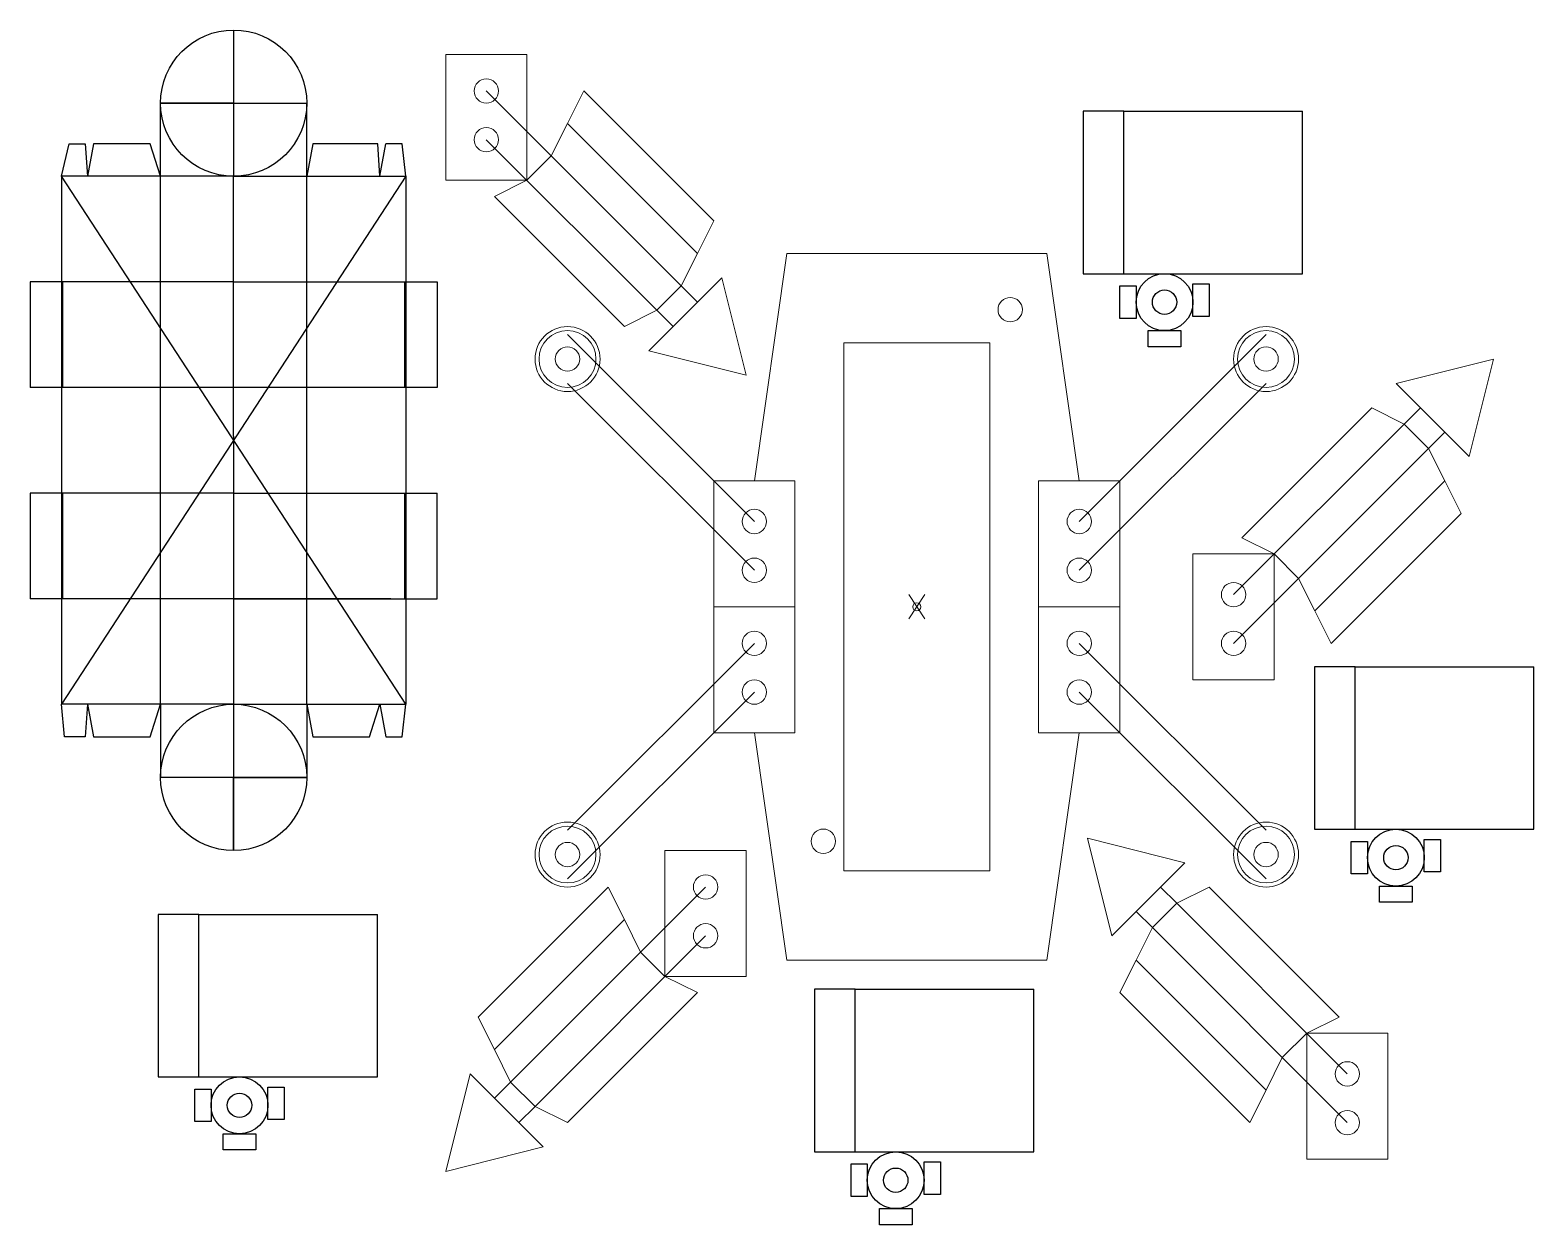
# Model space of a CAD drawing. Header units: millimetres. Extents: x -63 to 122, y -33 to 114.
import ezdxf

# ---------------------------------------------------------------- set-up
doc = ezdxf.new("R2010")
doc.units = ezdxf.units.MM
doc.layers.get('0').update_dxf_attribs({"lineweight": 25, "true_color": 0xffffff})
doc.layers.add('drill', color=7, linetype='Continuous', lineweight=5, true_color=0x000000)

# ---------------------------------------------------------------- blocks, each defined once
blk = doc.blocks.new('18640')
for p, q in [((58.27, 78), (58.27, 60)), ((58.27, 69), (49.27, 69)), ((49.27, 69), (67.27, 69)), ((49.27, 60), (49.27, 69)), ((67.27, 60), (67.27, 69)), ((37.07, 60), (38, 64)), ((38, 64), (40, 64)), ((40, 64), (40.27, 60)), ((41, 64), (40.27, 60)), ((48, 64), (41, 64)), ((49.27, 60), (48, 64)), ((68, 64), (67.27, 60)), ((76, 64), (68, 64)), ((76.27, 60), (76, 64)), ((76.27, 60), (77, 64)), ((79, 64), (77, 64)), ((79.48, 60), (79, 64)), ((37.07, 60), (37.07, -5)), ((79.48, -5), (37.07, 60)), ((79.48, 60), (37.07, -5)), ((58.27, 60), (37.07, 60)), ((49.27, 60), (40.27, 60)), ((49.27, -5), (49.27, 60)), ((58.27, 28), (58.27, 60)), ((58.27, 60), (79.48, 60)), ((67.27, -5), (67.27, 60)), ((67.27, 60), (76.27, 60)), ((79.48, 60), (79.48, -5)), ((58.27, 47), (33.21, 47)), ((33.21, 47), (33.21, 34)), ((37.21, 47), (37.21, 34)), ((58.27, 47), (83.34, 47)), ((79.34, 34), (79.34, 47)), ((83.34, 47), (83.34, 34)), ((58.27, 34), (33.21, 34)), ((83.34, 34), (58.27, 34)), ((58.27, 28), (58.27, -5)), ((58.27, 21), (33.21, 21)), ((33.21, 21), (33.21, 8)), ((37.21, 21), (37.21, 8)), ((58.27, 21), (83.34, 21)), ((79.34, 8), (79.34, 21)), ((83.34, 8), (83.34, 21)), ((58.27, 8), (33.21, 8)), ((77.62, 8), (55, 8)), ((58.27, 8), (83.34, 8)), ((58.27, -5), (37.07, -5)), ((37.43, -9), (37.07, -5)), ((40.27, -5), (40, -9)), ((49.27, -5), (40.27, -5)), ((40.27, -5), (41, -9)), ((48, -9), (49.27, -5)), ((58.27, -5), (49.27, -5)), ((49.27, -5), (49.27, -14)), ((58.27, -5), (67.27, -5)), ((58.27, -5), (58.27, -23)), ((58.27, -5), (79.48, -5)), ((67.27, -5), (67.27, -14)), ((67.27, -5), (76.27, -5)), ((67.27, -5), (68, -9)), ((75, -9), (76.27, -5)), ((76.27, -5), (77, -9)), ((79, -9), (79.48, -5)), ((40, -9), (37.43, -9)), ((41, -9), (48, -9)), ((68, -9), (75, -9)), ((77, -9), (79, -9)), ((67.27, -14), (49.27, -14)), ((58.27, -23), (58.27, -14)), ((58.27, -14), (67.27, -14))]:
    blk.add_line(p, q)
for centre in [(58.27, 69), (58.27, -14)]:
    blk.add_circle(centre, 9)
blk = doc.blocks.new('Blok 1')
for p, q in [((0, 0), (-4, -28)), ((0, 0), (32, 0)), ((32, 0), (36, -28)), ((-4, -33), (-27, -10)), ((7, -11), (25, -11)), ((7, -11), (7, -76)), ((25, -76), (25, -11)), ((36, -33), (59, -10)), ((-4, -39), (-27, -16)), ((36, -39), (59, -16)), ((1, -28), (-9, -28)), ((-9, -28), (-9, -43.5)), ((1, -28), (1, -43.5)), ((31, -28), (41, -28)), ((31, -28), (31, -43.5)), ((41, -28), (41, -43.5)), ((1, -43.5), (-9, -43.5)), ((-9, -43.5), (-9, -59)), ((1, -43.5), (1, -59)), ((41, -43.5), (31, -43.5)), ((31, -43.5), (31, -59)), ((41, -43.5), (41, -59)), ((-4, -48), (-27, -71)), ((36, -48), (59, -71)), ((-4, -54), (-27, -77)), ((36, -54), (59, -77)), ((1, -59), (-9, -59)), ((0, -87), (-4, -59)), ((31, -59), (41, -59)), ((36, -59), (32, -87)), ((7, -76), (25, -76)), ((0, -87), (32, -87))]:
    blk.add_line(p, q)
for centre in [(-27, -13), (59, -13), (-27, -74), (59, -74)]:
    blk.add_circle(centre, 4)
at = {"layer": 'drill'}
for p, q in [((17, -45), (15, -42)), ((15, -45), (17, -42))]:
    blk.add_line(p, q, dxfattribs=at)
for centre, radius in [((27.5, -6.92), 1.5), ((-27, -13), 3.5), ((59, -13), 3.5), ((-27, -13), 1.5), ((59, -13), 1.5), ((-4, -33), 1.5), ((36, -33), 1.5), ((-4, -39), 1.5), ((36, -39), 1.5), ((16, -43.5), 0.5), ((-4, -48), 1.5), ((36, -48), 1.5), ((-4, -54), 1.5), ((36, -54), 1.5), ((-27, -74), 3.5), ((4.5, -72.36), 1.5), ((59, -74), 3.5), ((-27, -74), 1.5), ((59, -74), 1.5)]:
    blk.add_circle(centre, radius, dxfattribs=at)
blk = doc.blocks.new('block 2')
for p, q in [((27, 24), (15, 21)), ((27, 24), (24, 12)), ((18, 18), (15, 21)), ((12, 18), (-4, 2)), ((16, 16), (12, 18)), ((16, 16), (18, 18)), ((18, 18), (21, 15)), ((-5, -5), (16, 16)), ((16, 16), (19, 13)), ((21, 15), (19, 13)), ((21, 15), (24, 12)), ((-5, -11), (19, 13)), ((19, 13), (21, 9)), ((21, 9), (5, -7)), ((21, 9), (23, 5)), ((7, -11), (23, 5)), ((0, 0), (-4, 2)), ((-10, 0), (0, 0)), ((-10, 0), (-10, -15.5)), ((0, 0), (0, -15.5)), ((0, 0), (3, -3)), ((3, -3), (5, -7)), ((5, -7), (7, -11)), ((0, -15.5), (-10, -15.5))]:
    blk.add_line(p, q)
at = {"layer": 'drill'}
for centre in [(-5, -5), (-5, -11)]:
    blk.add_circle(centre, 1.5, dxfattribs=at)
blk = doc.blocks.new('block 3')
for p, q in [((0, 15.5), (-10, 15.5)), ((-10, 0), (-10, 15.5)), ((0, 0), (0, 15.5)), ((-5, 11), (19, -13)), ((5, 7), (7, 11)), ((7, 11), (23, -5)), ((3, 3), (5, 7)), ((21, -9), (5, 7)), ((-5, 5), (16, -16)), ((0, 0), (3, 3)), ((-10, 0), (0, 0)), ((0, 0), (-4, -2)), ((12, -18), (-4, -2)), ((21, -9), (23, -5)), ((19, -13), (21, -9)), ((21, -15), (24, -12)), ((27, -24), (24, -12)), ((16, -16), (19, -13)), ((21, -15), (19, -13)), ((16, -16), (12, -18)), ((16, -16), (18, -18)), ((18, -18), (21, -15)), ((18, -18), (15, -21)), ((27, -24), (15, -21))]:
    blk.add_line(p, q)
at = {"layer": 'drill'}
for centre in [(-5, 11), (-5, 5)]:
    blk.add_circle(centre, 1.5, dxfattribs=at)
blk = doc.blocks.new('block 4')
for p, q in [((-27, 24), (-15, 21)), ((-27, 24), (-24, 12)), ((-18, 18), (-15, 21)), ((-18, 18), (-21, 15)), ((-16, 16), (-18, 18)), ((-16, 16), (-12, 18)), ((-12, 18), (4, 2)), ((-21, 15), (-24, 12)), ((-21, 15), (-19, 13)), ((-16, 16), (-19, 13)), ((5, -5), (-16, 16)), ((-19, 13), (-21, 9)), ((5, -11), (-19, 13)), ((-21, 9), (-23, 5)), ((-21, 9), (-5, -7)), ((-7, -11), (-23, 5)), ((0, 0), (4, 2)), ((0, 0), (-3, -3)), ((10, 0), (0, 0)), ((0, 0), (0, -15.5)), ((10, 0), (10, -15.5)), ((-3, -3), (-5, -7)), ((-5, -7), (-7, -11)), ((0, -15.5), (10, -15.5))]:
    blk.add_line(p, q)
at = {"layer": 'drill'}
for centre in [(5, -5), (5, -11)]:
    blk.add_circle(centre, 1.5, dxfattribs=at)
blk = doc.blocks.new('block 5')
for p, q in [((0, 15.5), (10, 15.5)), ((0, 0), (0, 15.5)), ((10, 0), (10, 15.5)), ((-7, 11), (-23, -5)), ((5, 11), (-19, -13)), ((-5, 7), (-7, 11)), ((-21, -9), (-5, 7)), ((-3, 3), (-5, 7)), ((5, 5), (-16, -16)), ((0, 0), (-3, 3)), ((10, 0), (0, 0)), ((0, 0), (4, -2)), ((-12, -18), (4, -2)), ((-21, -9), (-23, -5)), ((-19, -13), (-21, -9)), ((-27, -24), (-24, -12)), ((-21, -15), (-24, -12)), ((-21, -15), (-19, -13)), ((-16, -16), (-19, -13)), ((-18, -18), (-21, -15)), ((-16, -16), (-18, -18)), ((-16, -16), (-12, -18)), ((-18, -18), (-15, -21)), ((-27, -24), (-15, -21))]:
    blk.add_line(p, q)
at = {"layer": 'drill'}
for centre in [(5, 11), (5, 5)]:
    blk.add_circle(centre, 1.5, dxfattribs=at)
blk = doc.blocks.new('block 6')
for p, q in [((-2, -2), (-2, 0)), ((-2, 0), (0, 0)), ((0, 0), (2, 0)), ((2, 0), (2, -2)), ((2, -2), (-2, -2))]:
    blk.add_line(p, q)
blk = doc.blocks.new('block 7')
for p, q in [((5, 20), (0, 20)), ((0, 20), (0, 0)), ((5, 0), (5, 20)), ((5, 20), (26.99, 20)), ((26.99, 0), (26.99, 20)), ((0, 0), (5, 0)), ((5, 0), (26.99, 0))]:
    blk.add_line(p, q)
for radius in [3.5, 1.5]:
    blk.add_circle((10, -3.5), radius)
for p, rotation in [((6.5, -3.5), 270), ((13.49, -3.25), 90)]:
    blk.add_blockref('block 6', p, dxfattribs=dict(rotation=rotation))
blk.add_blockref('block 6', (10, -7))

msp = doc.modelspace()

# ---------------------------------------------------------------- block references
for name, p in [('18640', (-96.37, 36.5)), ('block 7', (66.5, 84.5)), ('block 7', (94.98, 16.12)), ('block 7', (-47.38, -14.37)), ('block 7', (33.41, -23.59))]:
    msp.add_blockref(name, p)
at = {"layer": 'drill'}
for name, p in [('block 3', (-2, 96)), ('Blok 1', (30, 87)), ('block 2', (90, 50)), ('block 4', (94, -9)), ('block 5', (15, -2))]:
    msp.add_blockref(name, p, dxfattribs=at)

doc.saveas('drawing.dxf')
